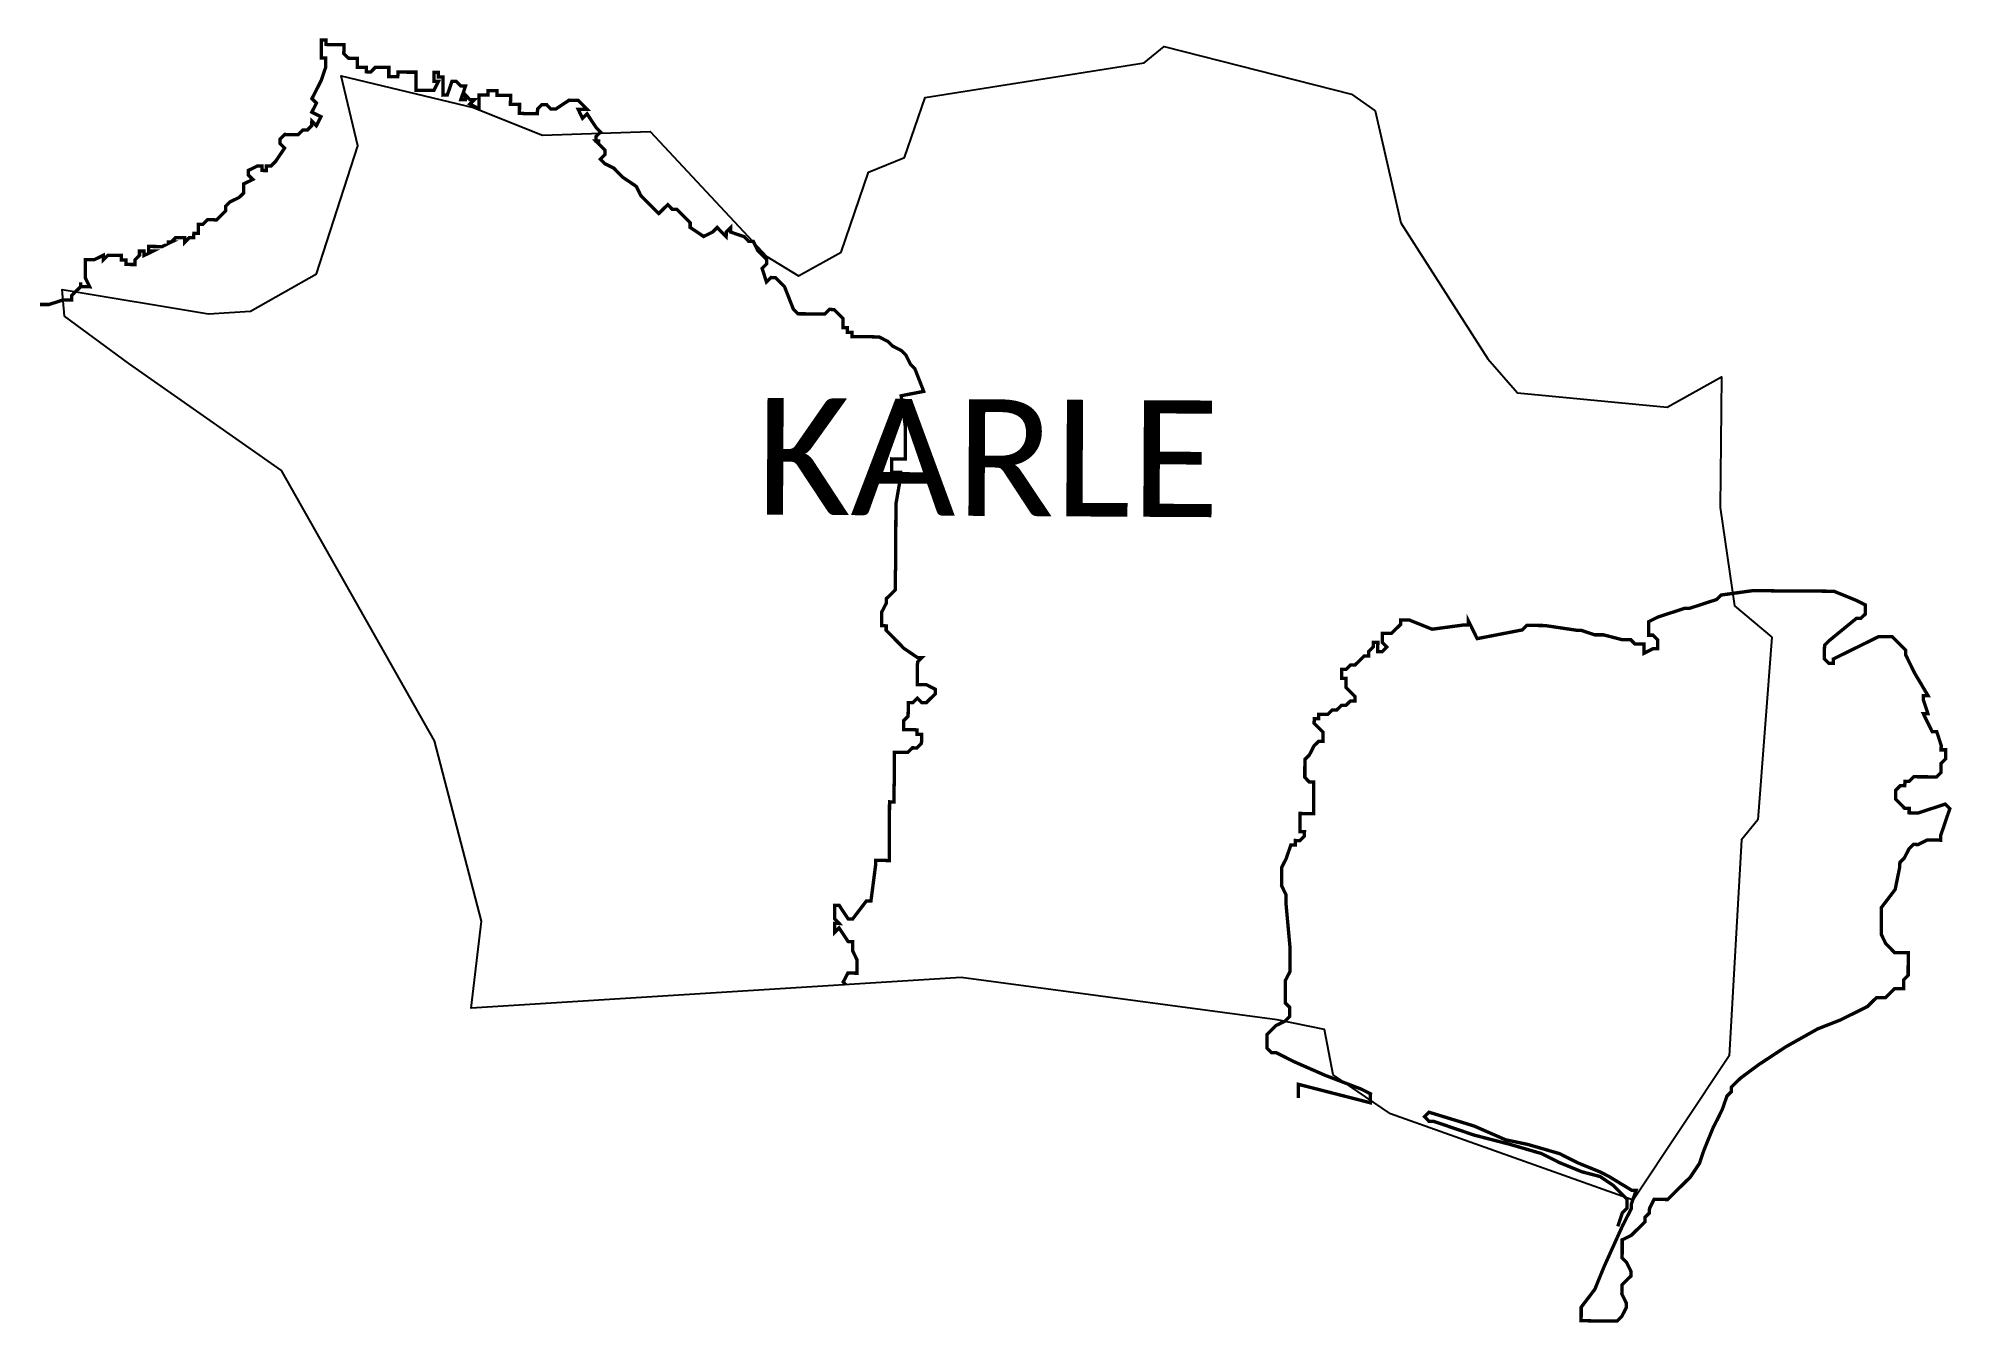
# Model space of a CAD drawing. Header units: metres. Extents: x 263795 to 320653, y 1877508 to 2154063.
# Drawn here: x 318946 to 320653, y 1877508 to 1878654 of the extents above; entities outside this region: 1.
import ezdxf

# ---------------------------------------------------------------- set-up
doc = ezdxf.new("R2010")
doc.units = ezdxf.units.M
for name, color, linetype in [('HIGH TIDE LINE', 6, 'Continuous'), ('village', 3, 'Continuous'), ('VILLAGE NAME', 250, 'Continuous')]:
    doc.layers.add(name, color=color, linetype=linetype)
doc.styles.get("Standard").update_dxf_attribs({"font": 'simplex.shx'})

msp = doc.modelspace()

# ---------------------------------------------------------------- linework, layer by layer
at = {"layer": 'HIGH TIDE LINE', "lineweight": 0, "const_width": 3}
msp.add_lwpolyline([(263796.4, 2154061), (263796.4, 2154061)], close=True, dxfattribs=at)
at = {"layer": 'HIGH TIDE LINE', "const_width": 3}
for points in [[(318947.3, 1878416.6), (318955.3, 1878416.6), (318967.4, 1878420.5), (318975.5, 1878420.5), (318975.5, 1878424.5), (318979.5, 1878428.5), (318983.6, 1878432.5), (318983.6, 1878436.5), (318983.6, 1878432.5), (318987.6, 1878432.5), (318991.6, 1878432.4), (318987.7, 1878440.5), (318987.7, 1878448.6), (318987.8, 1878456.6), (318991.8, 1878456.6), (318995.8, 1878456.6), (319003.9, 1878460.6), (319003.9, 1878456.5), (319007.9, 1878460.5), (319016, 1878460.5), (319020, 1878460.5), (319020, 1878456.4), (319024, 1878456.4), (319024, 1878452.4), (319028, 1878452.3), (319032, 1878452.3), (319032.1, 1878456.4), (319036.1, 1878460.4), (319036.1, 1878464.4), (319040.2, 1878464.4), (319040.1, 1878460.3), (319048.2, 1878464.3), (319044.2, 1878464.3), (319044.2, 1878468.4), (319056.3, 1878468.3), (319064.4, 1878472.3), (319060.3, 1878472.3), (319064.4, 1878472.3), (319068.4, 1878476.3), (319072.5, 1878476.2), (319076.5, 1878476.2), (319076.5, 1878472.2), (319080.5, 1878476.2), (319084.5, 1878476.2), (319084.6, 1878480.2), (319088.6, 1878480.2), (319088.6, 1878484.2), (319088.6, 1878488.2), (319092.7, 1878488.2), (319096.7, 1878492.2), (319100.7, 1878492.2), (319104.8, 1878492.1), (319108.8, 1878496.1), (319112.9, 1878500.1), (319112.9, 1878504.2), (319116.9, 1878508.2), (319125, 1878512.1), (319129.1, 1878516.1), (319129.1, 1878520.2), (319129.1, 1878524.2), (319137.2, 1878528.2), (319133.2, 1878532.2), (319133.2, 1878536.2), (319141.3, 1878540.2), (319145.3, 1878540.2), (319145.3, 1878536.2), (319149.3, 1878536.1), (319149.4, 1878540.2), (319153.4, 1878540.1), (319157.4, 1878544.1), (319165.6, 1878556.2), (319161.6, 1878560.2), (319161.6, 1878564.3), (319165.6, 1878568.3), (319169.7, 1878568.2), (319173.7, 1878568.2), (319177.7, 1878568.2), (319181.8, 1878572.2), (319185.8, 1878572.2), (319189.8, 1878576.2), (319189.9, 1878580.2), (319193.9, 1878576.1), (319198, 1878584.2), (319189.9, 1878588.2), (319194, 1878596.3), (319190, 1878600.3), (319198.2, 1878616.4), (319202.3, 1878628.4), (319202.3, 1878632.5), (319202.3, 1878636.5), (319198.3, 1878636.5), (319198.3, 1878640.5), (319198.3, 1878644.6), (319198.4, 1878648.6), (319198.4, 1878652.6), (319202.4, 1878652.6), (319202.4, 1878648.6), (319206.4, 1878648.5), (319210.4, 1878648.5), (319214.5, 1878648.5), (319218.5, 1878648.5), (319218.5, 1878644.4), (319218.4, 1878640.4), (319222.4, 1878636.4), (319226.5, 1878636.3), (319230.5, 1878636.3), (319230.5, 1878632.3), (319230.4, 1878628.3), (319238.5, 1878628.2), (319238.5, 1878624.2), (319242.5, 1878624.1), (319246.5, 1878628.2), (319250.6, 1878628.1), (319254.6, 1878628.1), (319258.6, 1878628.1), (319258.6, 1878624), (319258.6, 1878620), (319266.6, 1878620), (319266.7, 1878624), (319270.7, 1878624), (319274.7, 1878623.9), (319278.7, 1878623.9), (319282.8, 1878623.9), (319282.7, 1878619.9), (319282.7, 1878607.8), (319298.8, 1878607.7), (319302.8, 1878615.7), (319298.8, 1878615.7), (319298.9, 1878623.8), (319302.9, 1878623.8), (319302.9, 1878619.7), (319306.9, 1878619.7), (319306.8, 1878603.6), (319310.8, 1878603.6), (319314.9, 1878615.6), (319318.9, 1878615.6), (319322.9, 1878611.6), (319327, 1878611.5), (319322.9, 1878599.5), (319326.9, 1878599.5), (319326.9, 1878603.5), (319330.9, 1878599.4), (319334.9, 1878599.4), (319330.9, 1878595.4), (319338.9, 1878591.3), (319339, 1878603.4), (319343, 1878603.4), (319347, 1878603.4), (319347.1, 1878607.4), (319351.1, 1878607.4), (319355.1, 1878607.3), (319355.1, 1878603.3), (319359.1, 1878603.3), (319363.2, 1878603.2), (319367.2, 1878603.2), (319367.2, 1878599.2), (319367.1, 1878595.2), (319375.2, 1878595.1), (319375.2, 1878591.1), (319375.1, 1878587.1), (319379.2, 1878587), (319387.2, 1878587), (319391.2, 1878587), (319391.3, 1878591), (319395.3, 1878595), (319399.3, 1878595), (319403.3, 1878590.9), (319407.4, 1878590.9), (319419.5, 1878598.9), (319427.5, 1878598.8), (319431.5, 1878594.8), (319435.5, 1878590.7), (319427.5, 1878590.8), (319431.5, 1878582.7), (319435.5, 1878586.7), (319443.5, 1878574.6), (319447.5, 1878570.5), (319443.4, 1878566.5), (319443.4, 1878562.5), (319447.4, 1878562.4), (319443.4, 1878562.5), (319451.4, 1878554.4), (319451.4, 1878550.3), (319447.3, 1878546.3), (319451.3, 1878542.3), (319459.4, 1878538.2), (319467.4, 1878530.1), (319479.4, 1878522), (319483.4, 1878513.9), (319499.4, 1878497.7), (319507.5, 1878505.7), (319511.5, 1878501.6), (319515.5, 1878501.6), (319527.5, 1878489.5), (319527.5, 1878485.4), (319539.5, 1878477.3), (319547.6, 1878481.3), (319551.6, 1878485.3), (319555.6, 1878481.2), (319559.6, 1878477.2), (319559.7, 1878481.2), (319563.7, 1878485.2), (319563.7, 1878481.2), (319575.7, 1878477.1), (319579.7, 1878473), (319583.8, 1878473), (319587.7, 1878464.9), (319595.7, 1878456.8), (319595.7, 1878452.8), (319591.7, 1878448.8), (319595.6, 1878436.7), (319599.7, 1878440.7), (319603.7, 1878440.6), (319607.7, 1878436.6), (319611.7, 1878432.5), (319619.6, 1878412.4), (319623.6, 1878408.3), (319647.8, 1878408.2), (319651.8, 1878412.2), (319655.9, 1878412.1), (319659.9, 1878408.1), (319663.9, 1878404), (319663.8, 1878400), (319663.8, 1878396), (319667.8, 1878395.9), (319667.8, 1878391.9), (319671.8, 1878391.9), (319671.8, 1878387.9), (319687.9, 1878387.8), (319696, 1878387.7), (319704, 1878383.6), (319708, 1878379.6), (319716, 1878375.5), (319720, 1878371.5), (319724, 1878363.4), (319728, 1878359.3), (319735.9, 1878339.1), (319715.8, 1878335.2), (319719.6, 1878307), (319719.4, 1878278.8), (319707.4, 1878278.9), (319707.3, 1878266.8), (319715.3, 1878266.8), (319715.3, 1878262.8), (319711.1, 1878238.6), (319711, 1878214.5), (319710.8, 1878182.2), (319710.7, 1878178.2), (319710.7, 1878166.1), (319710.6, 1878162.1), (319706.6, 1878158.1), (319702.5, 1878154.1), (319702.5, 1878150.1), (319698.4, 1878142.1), (319698.4, 1878138), (319698.4, 1878134), (319698.4, 1878130), (319702.4, 1878129.9), (319702.4, 1878125.9), (319718.4, 1878109.7), (319730.4, 1878101.6), (319734.4, 1878101.6), (319730.4, 1878097.6), (319730.3, 1878093.5), (319730.3, 1878085.5), (319730.2, 1878077.4), (319734.3, 1878077.4), (319738.3, 1878077.4), (319746.3, 1878073.3), (319746.3, 1878069.3), (319742.2, 1878065.3), (319738.2, 1878061.3), (319734.2, 1878061.3), (319730.2, 1878065.3), (319726.1, 1878061.3), (319722.1, 1878061.4), (319722.1, 1878057.3), (319722, 1878049.3), (319718, 1878045.3), (319717.9, 1878041.3), (319717.9, 1878037.2), (319721.9, 1878037.2), (319726, 1878037.2), (319730, 1878037.1), (319730, 1878033.1), (319734, 1878033.1), (319734, 1878029.1), (319733.9, 1878025), (319729.9, 1878021), (319725.9, 1878021.1), (319721.8, 1878017.1), (319717.8, 1878017.1), (319713.8, 1878017.1), (319709.7, 1878017.1), (319709.7, 1878013.1), (319709.6, 1877993), (319709.5, 1877984.9), (319709.5, 1877976.9), (319709.4, 1877972.8), (319705.4, 1877972.9), (319705.2, 1877932.6), (319705.1, 1877920.5), (319701.1, 1877920.6), (319697, 1877920.6), (319693, 1877920.6), (319693, 1877916.6), (319688.8, 1877884.4), (319684.7, 1877884.4), (319672.5, 1877868.4), (319668.5, 1877868.4), (319660.5, 1877880.5), (319656.5, 1877880.6), (319656.5, 1877876.5), (319656.4, 1877868.5), (319660.4, 1877864.4), (319656.4, 1877864.5), (319656.4, 1877860.4), (319656.4, 1877856.4), (319660.4, 1877860.4), (319668.4, 1877848.3), (319672.4, 1877848.2), (319672.4, 1877840.2), (319676.3, 1877832.1), (319676.3, 1877828.1), (319676.3, 1877820), (319672.2, 1877820.1), (319668.2, 1877820.1), (319664.1, 1877812.1), (319666.4, 1877809.8)], [(320070.1, 1877708.8), (320070.2, 1877720.9), (320134.5, 1877704.4), (320134.6, 1877712.4), (320126.6, 1877716.5), (320094.4, 1877728.8), (320066.3, 1877741.1), (320050.3, 1877749.2), (320046.2, 1877749.2), (320042.2, 1877753.3), (320042.3, 1877757.3), (320042.3, 1877761.3), (320042.3, 1877765.4), (320046.4, 1877769.4), (320050.4, 1877773.4), (320058.5, 1877777.3), (320062.5, 1877781.3), (320062.6, 1877785.4), (320062.6, 1877789.4), (320058.6, 1877793.4), (320058.7, 1877805.5), (320058.7, 1877813.6), (320062.8, 1877821.6), (320062.9, 1877829.7), (320062.9, 1877841.7), (320059.2, 1877882), (320059.2, 1877890.1), (320055.2, 1877898.2), (320055.3, 1877902.2), (320055.3, 1877906.2), (320055.3, 1877910.3), (320055.3, 1877914.3), (320059.4, 1877922.3), (320063.5, 1877934.4), (320067.5, 1877934.3), (320067.6, 1877938.4), (320071.6, 1877938.3), (320075.6, 1877942.3), (320075.7, 1877946.4), (320071.6, 1877946.4), (320071.7, 1877962.5), (320083.8, 1877962.4), (320083.9, 1877966.4), (320083.9, 1877970.5), (320083.9, 1877974.5), (320084, 1877982.6), (320084, 1877986.6), (320084, 1877990.6), (320080, 1877990.6), (320076, 1877994.7), (320076, 1877998.7), (320076, 1878002.7), (320076.1, 1878010.8), (320080.1, 1878014.8), (320084.2, 1878022.8), (320088.3, 1878026.8), (320092.3, 1878026.8), (320092.3, 1878030.8), (320092.3, 1878034.9), (320088.3, 1878038.9), (320084.3, 1878043), (320084.4, 1878047), (320088.4, 1878047), (320088.4, 1878051), (320092.4, 1878051), (320096.5, 1878050.9), (320100.5, 1878054.9), (320104.5, 1878054.9), (320108.6, 1878058.9), (320112.6, 1878058.9), (320116.7, 1878062.9), (320120.7, 1878062.9), (320120.7, 1878066.9), (320116.7, 1878070.9), (320112.7, 1878075), (320112.8, 1878079), (320112.8, 1878083), (320108.8, 1878083.1), (320108.8, 1878087.1), (320108.8, 1878091.1), (320112.8, 1878091.1), (320116.9, 1878095.1), (320120.9, 1878095.1), (320125, 1878099.1), (320129, 1878103.1), (320133, 1878103.1), (320133.1, 1878107.1), (320137.1, 1878111.1), (320137.1, 1878115.1), (320141.2, 1878115.1), (320141.1, 1878111.1), (320141.1, 1878107), (320145.1, 1878107), (320149.2, 1878111), (320145.2, 1878115.1), (320145.2, 1878119.1), (320145.2, 1878123.1), (320149.3, 1878123.1), (320153.3, 1878123.1), (320157.3, 1878127.1), (320161.4, 1878131.1), (320161.4, 1878135.1), (320165.4, 1878135.1), (320169.5, 1878135), (320189.6, 1878126.9), (320217.8, 1878130.7), (320221.8, 1878130.7), (320221.8, 1878134.7), (320229.8, 1878118.5), (320270.1, 1878126.3), (320274.1, 1878130.3), (320290.2, 1878130.2), (320318.4, 1878126), (320322.4, 1878126), (320334.5, 1878121.9), (320342.5, 1878121.9), (320358.6, 1878117.7), (320362.6, 1878117.7), (320366.7, 1878117.7), (320370.7, 1878113.6), (320374.7, 1878113.6), (320378.7, 1878113.6), (320378.7, 1878109.6), (320378.7, 1878105.5), (320386.7, 1878109.5), (320390.8, 1878109.5), (320390.8, 1878113.5), (320390.8, 1878117.5), (320386.8, 1878121.6), (320382.8, 1878121.6), (320382.8, 1878125.6), (320382.8, 1878129.7), (320382.9, 1878133.7), (320390.9, 1878137.7), (320415.1, 1878145.6), (320419.2, 1878145.5), (320443.4, 1878153.4), (320447.4, 1878157.4), (320475.6, 1878161.3), (320499.8, 1878161.1), (320532, 1878160.9), (320548.1, 1878160.8), (320568.2, 1878152.6), (320576.2, 1878148.6), (320576.2, 1878144.5), (320576.2, 1878140.5), (320572.1, 1878136.5), (320568.1, 1878136.5), (320543.8, 1878116.6), (320539.8, 1878112.6), (320539.7, 1878108.5), (320539.7, 1878104.5), (320539.7, 1878100.5), (320543.7, 1878096.4), (320547.7, 1878096.4), (320547.7, 1878100.4), (320588.1, 1878120.3), (320592.1, 1878120.3), (320596.2, 1878120.3), (320600.2, 1878120.2), (320612.2, 1878108.1), (320612.2, 1878104), (320620.1, 1878087.9), (320632.1, 1878067.7), (320628, 1878067.7), (320628, 1878063.7), (320632, 1878051.6), (320627.9, 1878051.6), (320631.9, 1878043.5), (320635.9, 1878035.4), (320639.9, 1878035.4), (320643.9, 1878023.3), (320643.8, 1878019.3), (320647.9, 1878019.3), (320647.8, 1878015.2), (320647.8, 1878011.2), (320643.8, 1878007.2), (320643.7, 1878003.2), (320643.7, 1877999.1), (320639.7, 1877995.1), (320631.6, 1877995.2), (320627.6, 1877995.2), (320623.6, 1877995.2), (320619.5, 1877995.3), (320615.5, 1877991.3), (320611.5, 1877991.3), (320611.4, 1877987.3), (320607.4, 1877987.3), (320603.4, 1877983.3), (320603.3, 1877979.3), (320603.3, 1877975.2), (320607.3, 1877971.2), (320611.3, 1877967.1), (320615.3, 1877967.1), (320615.3, 1877963.1), (320623.4, 1877963), (320647.6, 1877970.9), (320651.6, 1877966.9), (320647.5, 1877954.8), (320643.4, 1877942.8), (320643.3, 1877938.7), (320639.3, 1877938.8), (320631.3, 1877938.8), (320623.2, 1877934.8), (320619.2, 1877934.9), (320615.1, 1877930.9), (320611, 1877922.8), (320607, 1877918.8), (320606.9, 1877914.8), (320602.8, 1877894.7), (320590.6, 1877878.7), (320590.5, 1877862.6), (320590.5, 1877854.5), (320594.4, 1877846.4), (320602.4, 1877838.3), (320614.5, 1877838.2), (320614.5, 1877830.2), (320614.4, 1877826.2), (320614.4, 1877818.1), (320610.3, 1877814.1), (320610.3, 1877810.1), (320610.3, 1877806.1), (320606.3, 1877806.1), (320602.2, 1877806.1), (320598.2, 1877802.1), (320594.1, 1877798.1), (320586.1, 1877798.2), (320582, 1877794.2), (320578, 1877790.2), (320569.9, 1877786.2), (320553.7, 1877778.2), (320533.6, 1877770.3), (320505.3, 1877754.4), (320481, 1877738.4), (320464.8, 1877726.4), (320456.7, 1877718.4), (320456.7, 1877714.4), (320452.7, 1877710.4), (320448.5, 1877698.4), (320444.5, 1877690.3), (320440.4, 1877682.3), (320432.2, 1877662.2), (320428.1, 1877650.2), (320420, 1877638.1), (320411.9, 1877630.1), (320403.8, 1877622.1), (320399.7, 1877618.1), (320391.7, 1877618.2), (320387.6, 1877618.2), (320383.6, 1877610.2), (320383.5, 1877606.1), (320379.5, 1877602.1), (320379.5, 1877598.1), (320375.4, 1877594.1), (320367.3, 1877586.1), (320359.2, 1877582.1), (320359.2, 1877578.1), (320359.2, 1877574.1), (320359.2, 1877570.1), (320359.1, 1877566), (320363.1, 1877562), (320367.1, 1877553.9), (320367.1, 1877549.9), (320363, 1877545.9), (320359, 1877541.9), (320358.9, 1877533.8), (320362.9, 1877525.7), (320362.9, 1877521.7), (320358.8, 1877513.7), (320354.7, 1877509.7), (320350.7, 1877509.7), (320346.7, 1877509.7), (320326.6, 1877509.9), (320322.5, 1877509.9), (320322.6, 1877513.9), (320322.6, 1877522), (320334.8, 1877538), (320343, 1877558.1), (320359.3, 1877594.2), (320367.5, 1877610.3), (320367.5, 1877614.3), (320371.6, 1877626.4), (320367.6, 1877626.4), (320347.5, 1877638.6), (320339.5, 1877642.7), (320319.4, 1877650.9), (320303.4, 1877659), (320275.2, 1877667.2), (320255.1, 1877671.4), (320227, 1877683.7), (320186.8, 1877696), (320182.8, 1877692), (320186.8, 1877687.9), (320190.8, 1877687.9), (320227, 1877675.6), (320259.1, 1877667.3), (320287.2, 1877659.1), (320303.3, 1877651), (320323.4, 1877642.8), (320339.5, 1877638.6), (320351.5, 1877630.5), (320355.5, 1877626.5), (320359.5, 1877622.4), (320363.5, 1877618.4), (320363.4, 1877610.3), (320359.4, 1877606.3), (320355.3, 1877594.2)]]:
    msp.add_lwpolyline(points, dxfattribs=at)
at = {"layer": 'village', "color": 3, "true_color": 0x00ff00}
msp.add_polyline3d([(320492.8, 1878119.9, 0), (320480.3, 1877956.7, 0), (320465.6, 1877939, 0), (320454.7, 1877746.4, 0), (320369.1, 1877617.5, 0), (320152.6, 1877694.6, 0), (320101.2, 1877729.2, 0), (320093.5, 1877769.9, 0), (320051.3, 1877778.5, 0), (319769.4, 1877816.3, 0), (319332, 1877788.7, 0), (319341.2, 1877866.3, 0), (319299.4, 1878027.4, 0), (319162.7, 1878268.4, 0), (319026.7, 1878363.9, 0), (318969.1, 1878406.3, 0), (318967.2, 1878429.9, 0), (319097.8, 1878408.2, 0), (319135.2, 1878410.6, 0), (319194.1, 1878444.1, 0), (319230.8, 1878558.2, 0), (319216.1, 1878620.6, 0), (319333.8, 1878592.5, 0), (319395.8, 1878567.7, 0), (319491.9, 1878571, 0), (319595.9, 1878459.4, 0), (319624.3, 1878442.3, 0), (319662.1, 1878463.3, 0), (319686.6, 1878534.7, 0), (319718.7, 1878547.7, 0), (319737.2, 1878601.4, 0), (319932.7, 1878632.2, 0), (319950.4, 1878646.7, 0), (320117.8, 1878604.4, 0), (320138.7, 1878589.3, 0), (320161.8, 1878489.6, 0), (320239.3, 1878368.1, 0), (320265.9, 1878337.8, 0), (320399.3, 1878325.1, 0), (320447.9, 1878352.1, 0), (320446.6, 1878235.5, 0), (320459.5, 1878147.9, 0)], close=True, dxfattribs=at)

# ---------------------------------------------------------------- texts
at = {"layer": 'VILLAGE NAME', "insert": (319586.7, 1878333.2), "char_height": 104.042, "attachment_point": 1, "rotation": 359.6762}
msp.add_mtext_dynamic_manual_height_columns('{\\fCalibri|b0|i0|c0|p34;KARLE}', width=619.922, gutter_width=520.2, heights=[0], dxfattribs=at)

doc.saveas('drawing.dxf')
